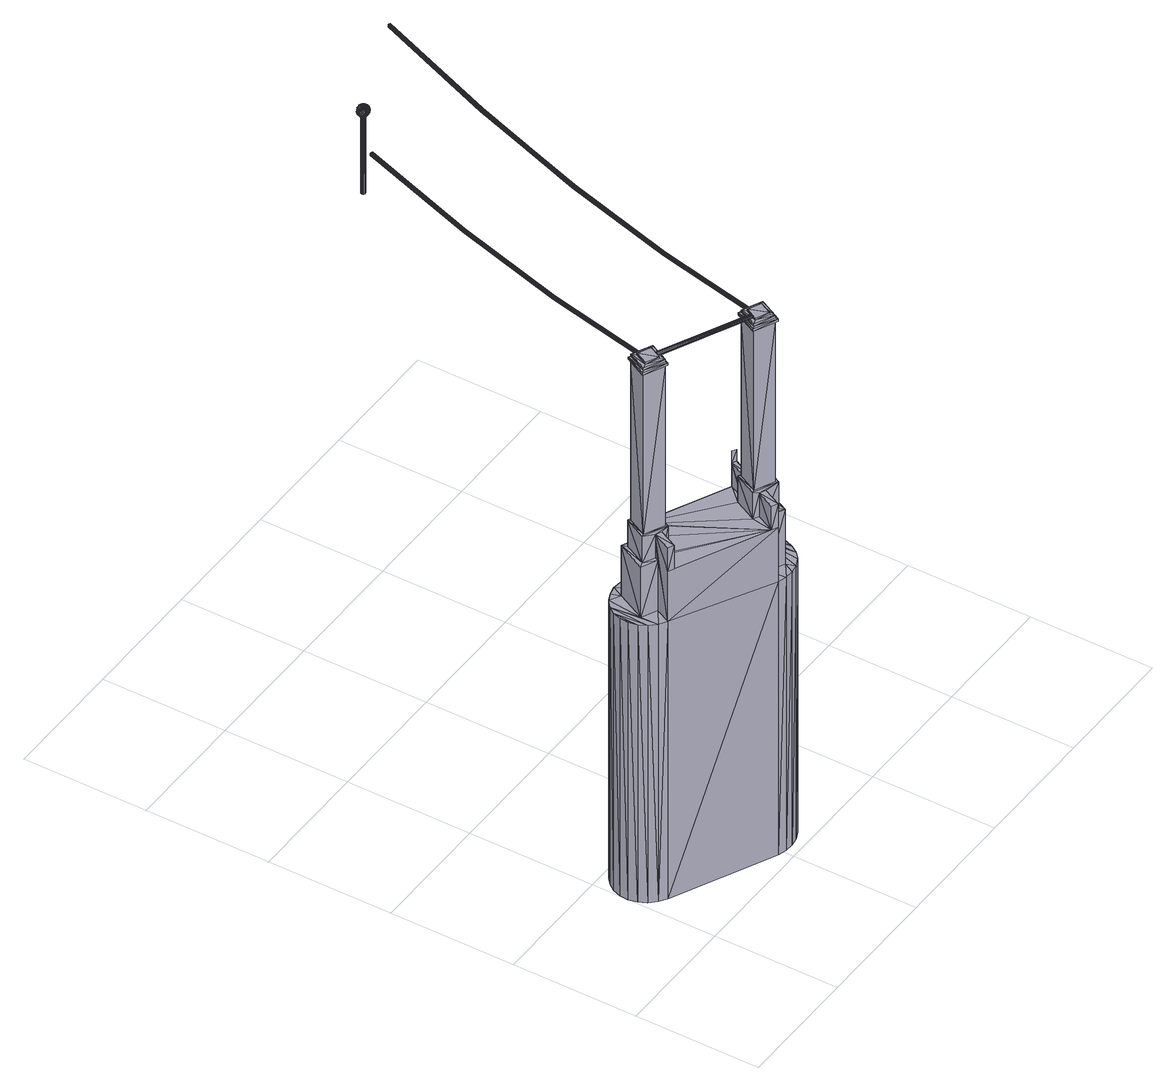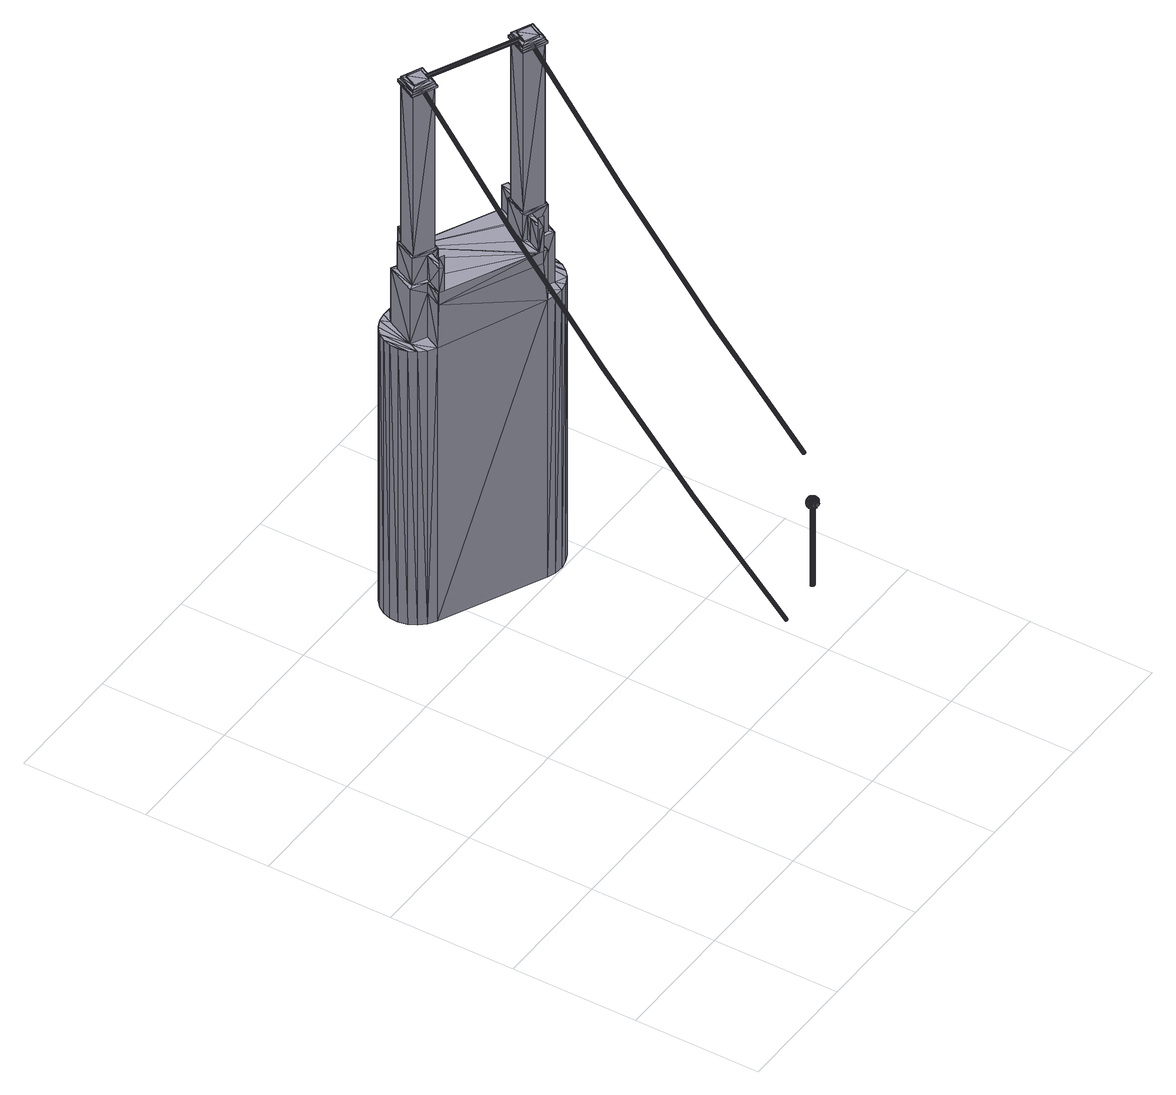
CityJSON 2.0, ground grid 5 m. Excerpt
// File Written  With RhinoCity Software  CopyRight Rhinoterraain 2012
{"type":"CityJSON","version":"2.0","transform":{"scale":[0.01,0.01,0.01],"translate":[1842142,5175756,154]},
"CityObjects":{
"bridge1":{"type":"Bridge","attributes":{"description":"60_PASSERELLE_STVINCENT"},"geometry":[{"type":"MultiSurface","lod":"3","boundaries":[[[0,1,2]],[[0,3,1]],[[2,1,4]],[[5,0,2]],[[2,4,6]],[[3,0,5]],[[7,3,5]],[[8,2,6]],[[6,4,9]],[[6,9,10]],[[5,2,8]],[[7,5,8]],[[11,6,10]],[[12,7,8]],[[10,9,13]],[[14,11,10]],[[9,15,13]],[[8,6,11]],[[12,8,11]],[[16,17,18]],[[19,12,11]],[[17,20,18]],[[14,10,21]],[[10,13,21]],[[22,14,23]],[[24,22,23]],[[11,14,25]],[[13,17,26]],[[17,16,26]],[[14,21,23]],[[16,18,26]],[[19,11,27]],[[21,13,23]],[[28,24,26]],[[23,13,26]],[[14,22,29]],[[27,11,25]],[[24,23,30]],[[22,24,29]],[[24,30,26]],[[18,20,31]],[[24,28,32]],[[30,23,26]],[[33,34,35]],[[25,14,36]],[[28,37,32]],[[38,33,39]],[[34,40,35]],[[26,18,41]],[[34,33,42]],[[37,38,43]],[[40,44,45]],[[37,28,46]],[[33,38,47]],[[40,34,42]],[[18,31,41]],[[38,37,48]],[[44,40,49]],[[36,14,29]],[[44,50,45]],[[28,26,46]],[[27,25,51]],[[50,44,49]],[[50,52,53]],[[29,24,54]],[[54,24,32]],[[39,33,35]],[[52,50,55]],[[32,37,56]],[[38,39,43]],[[35,40,57]],[[56,37,43]],[[57,40,45]],[[51,25,58]],[[33,47,42]],[[37,56,59]],[[58,25,36]],[[37,59,48]],[[40,60,49]],[[59,37,46]],[[38,48,47]],[[60,40,42]],[[45,50,61]],[[61,50,53]],[[26,41,46]],[[53,52,55]],[[50,62,55]],[[62,50,49]],[[41,31,46]],[[31,63,46]],[[51,58,64]],[[58,36,65]],[[61,53,66]],[[64,58,65]],[[54,32,67]],[[53,55,68]],[[36,29,69]],[[70,71,72]],[[29,54,73]],[[55,62,66]],[[62,49,66]],[[65,36,69]],[[56,43,74]],[[57,45,75]],[[45,61,76]],[[66,53,68]],[[59,56,74]],[[55,66,68]],[[67,32,77]],[[48,59,74]],[[49,60,75]],[[59,46,74]],[[47,48,78]],[[60,42,75]],[[73,54,67]],[[69,29,73]],[[39,35,79]],[[43,39,79]],[[35,57,80]],[[32,56,81]],[[42,47,79]],[[46,63,82]],[[77,32,83]],[[61,66,76]],[[66,49,76]],[[74,43,78]],[[75,45,76]],[[64,65,84]],[[85,65,69]],[[48,74,78]],[[49,75,76]],[[67,77,86]],[[83,32,81]],[[78,43,79]],[[57,75,80]],[[56,74,81]],[[47,78,79]],[[75,42,80]],[[87,67,86]],[[79,35,80]],[[74,46,81]],[[86,77,83]],[[84,65,85]],[[42,79,80]],[[46,82,81]],[[83,88,89]],[[88,83,82]],[[83,89,90]],[[20,17,91]],[[89,88,82]],[[73,67,92]],[[69,73,92]],[[82,83,81]],[[67,87,92]],[[13,15,93]],[[17,13,94]],[[85,69,95]],[[84,85,96]],[[87,86,97]],[[86,83,97]],[[95,69,92]],[[83,90,97]],[[96,85,95]],[[31,20,91]],[[92,87,98]],[[98,87,97]],[[90,89,99]],[[89,82,99]],[[95,92,100]],[[100,92,98]],[[97,90,101]],[[90,99,101]],[[63,31,91]],[[98,97,102]],[[97,98,103]],[[104,97,105]],[[102,97,101]],[[98,99,103]],[[97,103,105]],[[99,102,101]],[[102,99,103]],[[82,63,91]],[[91,17,94]],[[13,93,94]],[[15,106,93]],[[99,82,91]],[[107,108,109]],[[108,110,111]],[[112,107,113]],[[110,114,115]],[[116,112,117]],[[114,118,119]],[[120,116,121]],[[122,120,121]],[[118,123,124]],[[125,122,126]],[[123,127,128]],[[129,125,130]],[[127,131,132]],[[133,129,134]],[[131,135,136]],[[137,133,138]],[[103,99,91]],[[135,139,140]],[[141,137,142]],[[139,143,144]],[[143,145,146]],[[147,141,148]],[[145,149,150]],[[151,147,152]],[[149,151,153]],[[103,91,154]],[[155,91,156]],[[157,158,159]],[[160,157,161]],[[158,162,163]],[[164,160,165]],[[162,166,167]],[[168,164,165]],[[169,168,170]],[[166,171,172]],[[171,173,172]],[[91,94,156]],[[70,169,174]],[[71,70,174]],[[173,175,176]],[[109,108,111]],[[107,109,113]],[[111,110,115]],[[72,71,177]],[[112,113,117]],[[175,178,179]],[[115,114,119]],[[180,72,181]],[[116,117,121]],[[119,118,124]],[[178,182,183]],[[184,180,185]],[[122,121,126]],[[124,123,128]],[[182,186,187]],[[125,126,130]],[[188,184,189]],[[186,190,191]],[[192,188,189]],[[128,127,132]],[[193,192,194]],[[190,195,196]],[[129,130,134]],[[197,193,198]],[[195,197,199]],[[132,131,136]],[[133,134,138]],[[136,135,140]],[[137,138,142]],[[140,139,144]],[[141,142,200]],[[144,143,146]],[[141,200,148]],[[146,145,150]],[[147,148,152]],[[150,149,153]],[[151,152,153]],[[91,155,201]],[[155,156,201]],[[93,106,202]],[[154,91,203]],[[95,100,204]],[[103,154,205]],[[96,95,206]],[[102,103,207]],[[106,208,202]],[[100,98,204]],[[156,94,209]],[[94,93,210]],[[203,91,201]],[[98,102,211]],[[210,93,202]],[[212,154,201]],[[154,203,201]],[[94,210,209]],[[201,156,213]],[[156,209,213]],[[202,208,214]],[[154,212,215]],[[209,216,213]],[[217,218,219]],[[208,220,214]],[[212,221,215]],[[222,217,223]],[[218,224,219]],[[218,217,225]],[[226,222,227]],[[224,228,229]],[[221,212,230]],[[217,222,231]],[[224,218,225]],[[212,201,230]],[[222,226,232]],[[228,224,233]],[[226,221,230]],[[228,234,229]],[[210,202,235]],[[234,228,233]],[[234,236,237]],[[205,154,215]],[[209,210,238]],[[201,213,230]],[[202,214,235]],[[223,217,219]],[[236,234,239]],[[215,221,240]],[[216,209,238]],[[103,205,207]],[[222,223,227]],[[219,224,241]],[[242,226,227]],[[241,224,229]],[[213,216,230]],[[217,231,225]],[[226,242,243]],[[226,243,232]],[[224,244,233]],[[222,232,231]],[[244,224,225]],[[243,226,230]],[[229,234,245]],[[245,234,237]],[[214,220,246]],[[237,236,239]],[[234,247,239]],[[247,234,233]],[[210,235,238]],[[216,248,230]],[[248,216,238]],[[215,240,242]],[[235,214,246]],[[220,249,246]],[[205,215,250]],[[158,163,159]],[[157,159,161]],[[102,207,211]],[[163,162,167]],[[160,161,165]],[[204,98,211]],[[167,166,251]],[[95,204,252]],[[168,165,170]],[[251,166,172]],[[169,170,174]],[[250,215,253]],[[206,95,252]],[[172,173,176]],[[71,174,177]],[[176,175,179]],[[72,177,181]],[[179,178,183]],[[180,181,185]],[[183,182,187]],[[184,185,254]],[[187,186,191]],[[184,254,189]],[[205,250,255]],[[191,190,256]],[[192,189,194]],[[256,190,196]],[[193,194,198]],[[196,195,199]],[[199,197,198]],[[253,215,257]],[[245,237,258]],[[259,260,261]],[[237,239,262]],[[239,247,258]],[[247,233,258]],[[246,249,263]],[[242,227,264]],[[241,229,265]],[[229,245,266]],[[258,237,262]],[[243,242,264]],[[239,258,262]],[[232,243,264]],[[233,244,265]],[[243,230,264]],[[231,232,267]],[[244,225,265]],[[249,268,263]],[[257,269,270]],[[223,219,271]],[[227,223,271]],[[219,241,272]],[[215,242,273]],[[225,231,271]],[[230,248,274]],[[248,238,274]],[[245,258,266]],[[205,255,207]],[[258,233,266]],[[250,253,275]],[[257,215,273]],[[255,250,275]],[[264,227,267]],[[265,229,266]],[[253,257,275]],[[232,264,267]],[[233,265,266]],[[267,227,271]],[[241,265,272]],[[238,235,276]],[[269,257,274]],[[235,246,276]],[[242,264,273]],[[231,267,271]],[[265,225,272]],[[271,219,272]],[[264,230,273]],[[270,269,274]],[[225,271,272]],[[230,274,273]],[[277,270,274]],[[263,268,278]],[[207,255,275]],[[257,270,279]],[[246,263,276]],[[274,257,273]],[[270,277,211]],[[268,280,278]],[[275,257,279]],[[274,238,281]],[[277,282,283]],[[282,284,252]],[[282,277,281]],[[284,282,276]],[[276,263,278]],[[238,276,281]],[[270,211,279]],[[211,277,285]],[[277,274,281]],[[275,207,211]],[[286,275,287]],[[285,277,288]],[[277,283,288]],[[282,252,283]],[[211,275,279]],[[275,211,285]],[[275,285,287]],[[252,284,276]],[[276,282,281]],[[211,285,289]],[[278,280,290]],[[204,211,283]],[[211,289,288]],[[289,285,288]],[[252,204,283]],[[283,211,288]],[[278,290,291]],[[292,252,276]],[[293,278,291]],[[206,252,294]],[[276,278,293]],[[294,252,292]],[[291,290,295]],[[291,295,296]],[[292,276,293]],[[297,291,296]],[[294,292,293]],[[293,291,297]],[[298,294,293]],[[296,295,299]],[[296,299,300]],[[297,296,300]],[[298,293,297]],[[299,301,300]],[[301,298,297]],[[301,297,300]],[[302,303,304]],[[305,302,306]],[[303,307,308]],[[309,305,310]],[[307,311,312]],[[313,309,310]],[[314,313,315]],[[311,316,317]],[[316,318,317]],[[259,314,319]],[[260,259,319]],[[318,320,321]],[[261,260,322]],[[320,323,324]],[[325,261,326]],[[323,327,328]],[[329,325,330]],[[327,331,332]],[[333,329,334]],[[331,335,336]],[[337,333,334]],[[338,337,339]],[[335,340,341]],[[342,338,343]],[[340,342,344]],[[159,163,345]],[[163,167,346]],[[161,159,347]],[[167,251,348]],[[165,161,349]],[[170,165,349]],[[251,172,350]],[[174,170,351]],[[172,176,350]],[[177,174,352]],[[176,179,353]],[[181,177,354]],[[179,183,355]],[[185,181,356]],[[183,187,357]],[[303,308,304]],[[302,304,306]],[[254,185,358]],[[308,307,312]],[[305,306,310]],[[187,191,359]],[[312,311,360]],[[313,310,315]],[[360,311,317]],[[191,256,361]],[[189,254,362]],[[194,189,362]],[[314,315,319]],[[256,196,363]],[[198,194,364]],[[317,318,321]],[[196,199,365]],[[199,198,366]],[[260,319,322]],[[321,320,324]],[[261,322,326]],[[324,323,328]],[[325,326,330]],[[328,327,332]],[[329,330,367]],[[332,331,336]],[[329,367,334]],[[336,335,368]],[[337,334,339]],[[368,335,341]],[[338,339,343]],[[341,340,344]],[[344,342,343]],[[163,346,345]],[[159,345,347]],[[346,167,348]],[[161,347,349]],[[348,251,369]],[[170,349,351]],[[369,251,350]],[[174,351,352]],[[350,176,353]],[[177,352,354]],[[353,179,355]],[[181,354,356]],[[355,183,357]],[[185,356,358]],[[357,187,359]],[[254,358,370]],[[359,191,361]],[[254,370,362]],[[361,256,371]],[[194,362,364]],[[371,256,363]],[[198,364,366]],[[363,196,365]],[[365,199,366]],[[304,308,372]],[[308,312,373]],[[306,304,374]],[[312,360,375]],[[310,306,376]],[[315,310,376]],[[360,317,377]],[[319,315,378]],[[317,321,377]],[[322,319,379]],[[321,324,380]],[[326,322,381]],[[324,328,382]],[[330,326,383]],[[328,332,384]],[[367,330,385]],[[332,336,386]],[[336,368,387]],[[334,367,388]],[[339,334,388]],[[368,341,389]],[[343,339,390]],[[341,344,391]],[[344,343,392]],[[345,346,393]],[[346,348,394]],[[347,345,395]],[[349,347,396]],[[348,369,397]],[[351,349,396]],[[369,350,398]],[[352,351,399]],[[350,353,398]],[[308,373,372]],[[354,352,400]],[[304,372,374]],[[353,355,401]],[[373,312,375]],[[306,374,376]],[[375,360,402]],[[356,354,403]],[[355,357,404]],[[315,376,378]],[[402,360,377]],[[319,378,379]],[[358,356,405]],[[357,359,406]],[[377,321,380]],[[322,379,381]],[[370,358,407]],[[359,361,408]],[[380,324,382]],[[326,381,383]],[[361,371,409]],[[362,370,410]],[[382,328,384]],[[364,362,411]],[[371,363,412]],[[330,383,385]],[[366,364,411]],[[363,365,413]],[[365,366,414]],[[384,332,386]],[[367,385,415]],[[386,336,387]],[[367,415,388]],[[387,368,416]],[[339,388,390]],[[416,368,389]],[[343,390,392]],[[389,341,391]],[[391,344,392]],[[346,394,393]],[[345,393,395]],[[394,348,417]],[[347,395,396]],[[417,348,397]],[[397,369,398]],[[351,396,399]],[[352,399,400]],[[398,353,401]],[[354,400,403]],[[401,355,404]],[[356,403,405]],[[404,357,406]],[[358,405,407]],[[406,359,408]],[[370,407,418]],[[408,361,409]],[[370,418,410]],[[409,371,419]],[[362,410,411]],[[419,371,412]],[[412,363,413]],[[366,411,414]],[[413,365,414]],[[372,373,420]],[[373,375,421]],[[374,372,422]],[[376,374,423]],[[375,402,424]],[[378,376,423]],[[402,377,425]],[[379,378,426]],[[377,380,425]],[[381,379,427]],[[380,382,428]],[[383,381,429]],[[382,384,430]],[[385,383,431]],[[384,386,432]],[[415,385,433]],[[386,387,434]],[[387,416,435]],[[388,415,436]],[[390,388,437]],[[416,389,438]],[[392,390,437]],[[389,391,439]],[[391,392,440]],[[441,442,443]],[[442,441,444]],[[445,442,446]],[[442,445,447]],[[442,444,446]],[[443,442,447]],[[448,441,443]],[[441,449,444]],[[448,450,443]],[[441,451,449]],[[451,441,448]],[[443,450,447]],[[443,448,452]],[[449,444,453]],[[447,445,454]],[[445,446,455]],[[447,443,456]],[[444,446,457]],[[458,445,455]],[[445,458,454]],[[443,452,456]],[[453,444,457]],[[448,459,452]],[[460,449,453]],[[449,451,461]],[[451,448,450]],[[450,462,447]],[[447,462,454]],[[454,447,463]],[[446,455,464]],[[447,456,463]],[[457,446,464]],[[459,448,465]],[[449,460,466]],[[448,450,465]],[[461,449,466]],[[458,455,467]],[[459,452,468]],[[453,460,469]],[[454,458,470]],[[452,456,471]],[[457,453,472]],[[461,451,473]],[[451,450,462]],[[454,463,470]],[[458,467,470]],[[468,452,471]],[[453,469,472]],[[474,459,468]],[[460,475,469]],[[467,455,476]],[[451,477,473]],[[477,451,462]],[[462,478,454]],[[464,455,479]],[[456,463,480]],[[464,457,481]],[[465,459,482]],[[460,466,483]],[[465,450,484]],[[461,466,485]],[[455,476,479]],[[471,456,480]],[[457,472,481]],[[459,474,482]],[[475,460,483]],[[450,462,484]],[[473,461,485]],[[470,463,486]],[[464,481,479]],[[454,487,470]],[[467,476,488]],[[469,472,489]],[[471,468,490]],[[470,467,491]],[[463,486,492]],[[480,463,492]],[[475,469,493]],[[468,474,494]],[[465,482,495]],[[483,466,496]],[[484,465,495]],[[466,485,496]],[[477,462,478]],[[473,477,497]],[[470,486,491]],[[472,481,498]],[[480,471,499]],[[483,475,493]],[[474,482,494]],[[479,481,500]],[[467,488,491]],[[493,469,489]],[[468,494,490]],[[479,476,501]],[[488,476,502]],[[503,477,478]],[[477,503,497]],[[489,472,498]],[[471,490,499]],[[484,462,504]],[[473,485,505]],[[480,506,492]],[[507,481,500]],[[476,502,501]],[[373,421,420]],[[372,420,422]],[[462,478,504]],[[497,473,505]],[[421,375,508]],[[479,500,501]],[[491,486,509]],[[482,495,510]],[[496,483,511]],[[498,481,507]],[[480,499,506]],[[483,493,511]],[[494,482,510]],[[374,422,423]],[[508,375,424]],[[470,487,491]],[[492,486,512]],[[424,402,425]],[[454,478,487]],[[496,485,513]],[[484,495,514]],[[378,423,426]],[[486,509,512]],[[485,505,513]],[[504,484,514]],[[501,500,515]],[[492,506,516]],[[507,500,517]],[[510,495,518]],[[496,511,519]],[[379,426,427]],[[425,380,428]],[[517,500,515]],[[492,516,512]],[[495,514,518]],[[513,496,519]],[[488,502,520]],[[491,488,521]],[[498,489,522]],[[490,499,523]],[[494,490,524]],[[489,493,525]],[[491,509,521]],[[381,427,429]],[[507,498,526]],[[499,506,527]],[[510,494,524]],[[493,511,525]],[[428,382,430]],[[501,502,528]],[[521,488,520]],[[502,529,520]],[[524,490,523]],[[489,525,522]],[[501,515,528]],[[498,522,526]],[[523,499,527]],[[506,516,530]],[[517,507,531]],[[528,502,529]],[[511,519,532]],[[518,510,533]],[[383,429,431]],[[517,515,534]],[[512,516,535]],[[487,536,491]],[[430,384,432]],[[518,514,537]],[[513,519,538]],[[509,539,521]],[[512,509,540]],[[527,506,530]],[[507,526,531]],[[513,505,541]],[[525,511,532]],[[510,524,533]],[[542,543,544]],[[545,543,542]],[[543,546,544]],[[545,542,547]],[[542,544,547]],[[543,545,547]],[[548,549,544]],[[546,548,544]],[[550,543,547]],[[540,509,539]],[[551,550,547]],[[552,550,551]],[[548,546,553]],[[548,553,549]],[[549,554,544]],[[555,516,535]],[[517,556,534]],[[514,557,537]],[[541,513,538]],[[385,431,433]],[[552,551,558]],[[551,547,558]],[[550,552,558]],[[432,386,434]],[[549,553,559]],[[553,546,559]],[[515,560,528]],[[505,561,541]],[[544,562,547]],[[491,536,521]],[[534,515,560]],[[512,535,540]],[[563,550,558]],[[549,564,565]],[[549,565,554]],[[549,559,564]],[[519,538,566]],[[537,518,567]],[[530,516,555]],[[517,531,556]],[[568,563,558]],[[569,563,568]],[[565,559,554]],[[564,559,565]],[[532,519,566]],[[518,533,567]],[[570,514,557]],[[547,562,558]],[[544,554,562]],[[569,568,571]],[[563,569,572]],[[568,558,573]],[[415,433,574]],[[554,559,575]],[[434,387,435]],[[572,569,571]],[[571,568,576]],[[576,568,573]],[[554,577,578]],[[554,578,562]],[[554,575,577]],[[562,579,558]],[[580,534,560]],[[535,581,540]],[[578,575,562]],[[577,575,578]],[[415,574,436]],[[558,579,573]],[[555,535,582]],[[534,556,583]],[[537,567,584]],[[566,538,585]],[[541,538,586]],[[537,557,587]],[[435,416,588]],[[582,535,581]],[[534,583,580]],[[538,586,585]],[[587,537,584]],[[572,571,589]],[[571,576,590]],[[576,573,591]],[[388,436,437]],[[562,575,592]],[[588,416,438]],[[589,571,590]],[[593,576,591]],[[590,576,593]],[[520,529,594]],[[521,520,595]],[[562,592,596]],[[562,596,597]],[[562,597,579]],[[579,598,573]],[[438,389,439]],[[526,522,599]],[[523,527,600]],[[522,525,599]],[[524,523,600]],[[392,437,440]],[[521,539,595]],[[528,529,601]],[[439,391,440]],[[531,526,599]],[[527,530,600]],[[525,532,599]],[[533,524,600]],[[602,582,581]],[[583,603,580]],[[528,560,601]],[[540,539,604]],[[556,531,599]],[[530,555,600]],[[532,566,599]],[[567,533,600]],[[585,586,605]],[[587,584,606]],[[573,607,591]],[[580,560,608]],[[540,581,604]],[[583,556,599]],[[555,582,600]],[[584,567,600]],[[566,585,599]],[[590,593,609]],[[589,590,610]],[[593,591,611]],[[587,557,612]],[[541,586,613]],[[597,596,614]],[[596,592,614]],[[579,597,598]],[[595,520,594]],[[529,615,594]],[[601,529,615]],[[583,599,603]],[[600,582,602]],[[586,616,605]],[[617,587,606]],[[536,618,521]],[[539,619,595]],[[604,539,619]],[[610,590,609]],[[609,593,611]],[[597,620,598]],[[597,614,620]],[[592,621,614]],[[602,581,622]],[[580,603,623]],[[560,608,601]],[[585,605,599]],[[606,584,600]],[[624,580,608]],[[581,625,604]],[[626,627,628]],[[622,581,625]],[[580,623,624]],[[591,607,611]],[[626,629,627]],[[629,630,627]],[[587,612,617]],[[613,586,616]],[[573,598,607]],[[629,631,630]],[[631,632,630]],[[603,599,623]],[[600,602,622]],[[605,633,599]],[[634,606,600]],[[605,616,633]],[[617,606,634]],[[631,635,632]],[[635,636,632]],[[610,609,637]],[[609,611,638]],[[614,621,639]],[[620,614,639]],[[598,620,607]],[[635,640,636]],[[623,641,624]],[[642,622,625]],[[640,643,636]],[[633,644,599]],[[645,634,600]],[[637,609,638]],[[607,646,611]],[[621,647,639]],[[620,639,648]],[[620,648,607]],[[623,599,641]],[[600,622,642]],[[640,649,643]],[[649,650,643]],[[521,651,595]],[[649,652,650]],[[652,653,650]],[[624,608,654]],[[604,625,655]],[[617,634,656]],[[633,616,657]],[[656,634,645]],[[633,657,644]],[[611,658,638]],[[652,659,653]],[[624,641,654]],[[642,625,655]],[[641,599,660]],[[600,642,661]],[[599,644,662]],[[645,600,663]],[[659,664,653]],[[604,619,665]],[[637,638,666]],[[648,639,667]],[[639,647,667]],[[607,648,646]],[[659,668,664]],[[668,669,664]],[[601,615,670]],[[601,608,670]],[[641,660,654]],[[661,642,655]],[[666,638,671]],[[617,672,656]],[[673,616,657]],[[668,674,669]],[[648,667,646]],[[647,675,667]],[[644,657,662]],[[656,645,663]],[[674,676,669]],[[595,594,677]],[[595,619,677]],[[654,608,678]],[[604,655,665]],[[660,599,679]],[[600,661,680]],[[594,615,681]],[[599,662,682]],[[663,600,683]],[[674,684,676]],[[684,685,676]],[[611,646,658]],[[684,686,685]],[[638,687,671]],[[665,619,688]],[[608,678,670]],[[679,599,689]],[[600,680,690]],[[599,682,691]],[[683,600,692]],[[666,671,693]],[[670,615,694]],[[619,688,677]],[[667,675,658]],[[646,667,658]],[[689,599,695]],[[600,690,696]],[[599,691,697]],[[692,600,698]],[[655,699,665]],[[700,654,678]],[[677,594,681]],[[615,694,681]],[[654,660,700]],[[661,655,699]],[[662,701,682]],[[702,663,683]],[[703,600,696]],[[599,704,695]],[[599,697,704]],[[698,600,703]],[[662,657,701]],[[656,663,702]],[[693,671,705]],[[675,706,658]],[[660,679,700]],[[680,661,699]],[[638,658,687]],[[671,687,705]],[[595,651,677]],[[521,618,651]],[[693,705,707]],[[658,706,687]],[[673,657,708]],[[656,672,709]],[[687,710,705]],[[711,693,707]],[[706,712,687]],[[665,688,713]],[[657,701,708]],[[702,656,709]],[[679,689,714]],[[690,680,715]],[[705,710,707]],[[691,682,716]],[[683,692,717]],[[700,678,718]],[[665,699,713]],[[700,679,714]],[[680,699,715]],[[682,701,716]],[[702,683,717]],[[711,707,719]],[[687,712,710]],[[670,678,720]],[[710,721,707]],[[722,711,719]],[[712,723,710]],[[714,700,718]],[[699,715,713]],[[670,694,720]],[[702,709,717]],[[708,701,716]],[[707,724,719]],[[689,695,725]],[[696,690,726]],[[697,691,727]],[[692,698,728]],[[678,718,720]],[[722,719,729]],[[707,721,724]],[[710,723,730]],[[677,688,731]],[[713,688,732]],[[733,722,729]],[[714,689,725]],[[690,715,726]],[[710,730,721]],[[719,724,729]],[[691,716,727]],[[717,692,728]],[[677,681,731]],[[704,697,734]],[[698,703,735]],[[724,733,729]],[[681,694,736]],[[724,737,733]],[[721,730,737]],[[721,737,724]],[[695,704,738]],[[703,696,739]],[[688,732,731]],[[720,694,740]],[[725,695,741]],[[696,726,742]],[[728,698,735]],[[697,727,734]],[[651,743,677]],[[714,718,744]],[[713,715,745]],[[694,740,736]],[[695,738,741]],[[739,696,742]],[[731,681,736]],[[717,709,746]],[[708,716,747]],[[747,716,727]],[[717,746,728]],[[735,703,739]],[[704,734,738]],[[725,714,744]],[[715,726,745]],[[677,743,731]],[[713,732,748]],[[720,718,749]],[[731,732,750]],[[745,713,748]],[[718,744,749]],[[741,725,751]],[[726,742,752]],[[727,734,753]],[[735,728,754]],[[725,744,751]],[[745,726,752]],[[747,727,753]],[[728,746,754]],[[750,732,748]],[[720,740,755]],[[747,756,753]],[[739,735,757]],[[734,738,758]],[[736,740,759]],[[731,736,759]],[[749,720,755]],[[738,741,760]],[[742,739,761]],[[750,731,759]],[[741,751,762]],[[752,742,763]],[[753,734,758]],[[735,754,757]],[[743,764,731]],[[750,748,765]],[[760,741,762]],[[742,761,763]],[[740,755,759]],[[758,738,760]],[[739,757,761]],[[745,748,766]],[[749,744,767]],[[752,745,766]],[[744,751,767]],[[746,754,768]],[[765,750,759]],[[753,756,769]],[[750,770,765]],[[750,731,770]],[[749,755,771]],[[765,748,772]],[[751,762,773]],[[763,752,774]],[[758,753,775]],[[754,757,776]],[[767,749,771]],[[748,766,772]],[[767,751,773]],[[752,766,774]],[[753,769,775]],[[768,754,776]],[[761,763,774]],[[762,760,773]],[[765,759,777]],[[759,755,777]],[[760,758,778]],[[757,761,779]],[[731,764,770]],[[755,771,777]],[[772,765,777]],[[760,778,773]],[[779,761,774]],[[776,757,779]],[[758,775,778]],[[765,770,772]],[[767,771,780]],[[772,766,781]],[[773,767,780]],[[766,774,781]],[[769,775,782]],[[776,768,770]],[[783,769,782]],[[768,764,770]],[[778,773,780]],[[774,779,781]],[[770,784,772]],[[772,777,785]],[[777,771,785]],[[775,778,786]],[[779,776,784]],[[783,787,788]],[[787,764,788]],[[772,784,781]],[[781,772,785]],[[771,780,785]],[[786,778,780]],[[779,784,781]],[[782,775,786]],[[776,770,784]],[[764,770,788]],[[782,783,788]],[[789,784,781]],[[786,789,780]],[[789,781,785]],[[780,789,785]],[[770,784,789]],[[786,782,789]],[[788,770,789]],[[782,788,789]],[[420,421,790]],[[421,508,791]],[[422,420,792]],[[508,424,793]],[[423,422,794]],[[426,423,794]],[[424,425,795]],[[425,428,795]],[[427,426,796]],[[428,430,797]],[[429,427,798]],[[430,432,799]],[[431,429,800]],[[432,434,801]],[[433,431,802]],[[434,435,803]],[[574,433,804]],[[435,588,805]],[[436,574,806]],[[588,438,807]],[[437,436,808]],[[440,437,808]],[[438,439,809]],[[439,440,810]]]}]}
},
"vertices":[
[3,354,1281],[10,320,26],[10,320,1281],[3,354,26],[26,289,26],[5,389,1281],[26,289,1281],[5,389,26],[16,422,1281],[50,262,26],[50,262,1281],[36,450,1281],[16,422,26],[80,243,1281],[48,332,1281],[80,243,26],[80,243,1615],[80,243,1508],[103,232,1615],[36,450,26],[103,232,1508],[110,303,1281],[48,332,1508],[110,303,1508],[70,340,1508],[63,473,1281],[117,317,1615],[63,473,26],[70,340,1629],[108,451,1508],[117,317,1508],[140,306,1508],[116,430,1629],[72,340,2356],[72,340,2367],[117,428,2367],[108,451,1281],[81,343,1629],[81,343,2351],[117,428,2356],[81,343,2370],[140,306,1615],[163,296,2367],[120,419,2351],[81,343,2381],[120,419,2381],[164,295,1629],[163,296,2356],[160,305,2351],[160,305,2381],[101,349,2381],[95,488,26],[101,349,2389],[127,400,2389],[116,430,1508],[153,324,2389],[120,419,1629],[120,419,2370],[95,488,1281],[160,305,1629],[160,305,2370],[127,400,2381],[153,324,2381],[164,295,1508],[130,495,26],[130,495,1281],[179,375,2381],[174,402,1508],[179,375,2389],[170,422,1281],[153,388,2353],[154,389,2352],[154,387,2353],[170,422,1508],[198,381,1629],[198,381,2370],[198,381,2381],[174,402,1615],[198,381,2351],[208,384,2356],[208,384,2367],[209,385,1629],[209,385,1508],[192,393,1615],[166,492,26],[166,492,1281],[181,416,1615],[181,416,1508],[192,393,1508],[198,408,1508],[198,408,1615],[456,62,1508],[200,481,1508],[480,50,1262],[480,50,1508],[200,481,1281],[200,481,26],[214,474,1615],[214,474,1508],[228,467,1508],[214,474,1452],[228,468,1615],[228,468,1508],[233,465,1508],[214,474,1668],[233,465,1668],[480,50,26],[156,346,2378],[156,346,2376],[517,172,2378],[156,346,2374],[517,172,2376],[156,346,2380],[517,172,2380],[157,347,2372],[517,173,2374],[157,347,2383],[517,173,2383],[158,349,2370],[517,174,2372],[157,348,2384],[518,175,2384],[158,350,2386],[158,350,2369],[518,175,2370],[159,352,2386],[519,176,2386],[159,352,2369],[519,177,2369],[160,353,2386],[520,178,2386],[160,354,2369],[520,179,2369],[161,355,2386],[521,180,2386],[161,356,2369],[521,180,2369],[162,357,2385],[521,182,2386],[162,357,2371],[522,182,2369],[162,358,2383],[522,183,2385],[163,359,2372],[523,184,2371],[163,359,2374],[523,185,2372],[163,359,2381],[523,186,2381],[163,360,2377],[524,186,2374],[163,360,2379],[524,186,2379],[524,186,2377],[470,147,1508],[456,62,1615],[480,50,1615],[148,392,2357],[148,392,2359],[428,937,2168],[148,391,2356],[428,937,2167],[148,392,2360],[428,938,2170],[149,390,2354],[429,936,2165],[149,392,2362],[428,938,2172],[150,389,2353],[151,389,2353],[430,935,2164],[150,392,2363],[430,938,2175],[151,392,2365],[431,934,2164],[153,391,2365],[431,937,2176],[433,934,2164],[154,391,2366],[432,937,2176],[156,387,2354],[434,933,2164],[156,390,2365],[434,936,2177],[157,386,2355],[436,932,2165],[157,389,2365],[435,935,2176],[158,386,2356],[438,932,2167],[158,388,2364],[437,935,2176],[159,386,2358],[159,386,2359],[439,932,2169],[159,388,2363],[439,933,2174],[159,387,2361],[439,932,2170],[439,933,2172],[523,185,2383],[493,136,1615],[514,39,1262],[493,136,1508],[592,292,1452],[516,237,1508],[600,289,26],[575,301,1508],[514,39,26],[510,110,1508],[510,110,1262],[592,292,1508],[470,147,1629],[517,124,1615],[550,37,1262],[516,237,1629],[517,124,1508],[472,147,2356],[472,147,2367],[517,236,2367],[550,37,26],[481,151,1629],[481,150,2351],[517,236,2356],[481,150,2370],[563,103,2367],[481,150,1629],[520,226,2351],[481,150,2381],[520,226,2381],[564,102,1629],[563,103,2356],[560,113,2351],[560,113,2381],[501,157,2381],[572,80,1262],[501,157,2389],[527,207,2389],[572,80,1508],[553,132,2389],[520,227,1629],[520,226,2370],[520,226,1629],[560,113,1629],[560,113,2370],[527,207,2381],[585,43,1262],[553,132,2381],[564,102,1508],[585,43,26],[537,227,1508],[429,938,2173],[600,289,1262],[537,227,1615],[437,932,2166],[545,241,1508],[438,934,2175],[555,218,1615],[579,182,2381],[552,195,2353],[553,197,2352],[554,195,2353],[579,182,2389],[617,58,1262],[598,189,1629],[598,189,2370],[598,189,2381],[598,189,2351],[617,58,26],[555,218,1508],[562,233,1508],[608,192,2356],[608,192,2367],[609,192,1629],[609,192,1508],[575,301,1615],[632,199,1262],[570,229,1508],[644,81,1262],[592,292,1615],[644,81,26],[632,199,1508],[570,229,1462],[600,289,1462],[570,229,1262],[593,291,1508],[575,301,1668],[593,291,1668],[600,289,1508],[593,292,1508],[663,110,26],[663,110,1262],[630,269,1262],[653,243,1262],[630,269,26],[675,143,26],[675,143,1262],[670,212,1262],[653,243,26],[677,177,26],[677,177,1262],[670,212,26],[547,199,2357],[547,199,2359],[827,745,2168],[548,198,2356],[828,744,2167],[548,200,2360],[827,745,2170],[549,198,2354],[828,743,2165],[549,200,2362],[828,745,2172],[550,197,2353],[551,196,2353],[829,743,2164],[550,200,2363],[829,745,2175],[551,199,2365],[831,742,2164],[552,199,2365],[831,745,2176],[832,741,2164],[554,198,2366],[832,744,2176],[555,194,2354],[834,740,2164],[555,197,2365],[834,744,2177],[557,194,2355],[835,740,2165],[557,197,2365],[835,743,2176],[558,194,2356],[838,739,2167],[558,196,2364],[836,742,2176],[559,194,2358],[559,194,2359],[838,739,2169],[558,195,2363],[838,741,2174],[559,194,2361],[839,740,2170],[839,740,2172],[711,1490,2013],[711,1490,2015],[711,1489,2011],[711,1490,2016],[712,1488,2010],[713,1490,2019],[713,1488,2009],[714,1487,2008],[714,1490,2021],[716,1486,2008],[715,1489,2021],[717,1486,2009],[717,1488,2022],[719,1485,2009],[718,1488,2021],[828,745,2173],[720,1487,2021],[721,1484,2012],[722,1485,2018],[722,1484,2013],[722,1485,2017],[722,1485,2015],[836,740,2166],[837,741,2175],[712,1490,2018],[720,1485,2010],[721,1486,2020],[1110,1297,2013],[1110,1298,2015],[1111,1297,2011],[1110,1298,2016],[1111,1296,2010],[1112,1297,2019],[1113,1295,2009],[1114,1295,2008],[1113,1297,2021],[1115,1294,2008],[1115,1297,2021],[1117,1293,2009],[1116,1296,2022],[1118,1293,2009],[1118,1295,2021],[1119,1294,2021],[1121,1292,2012],[1121,1293,2018],[1121,1292,2013],[1121,1292,2017],[1122,1292,2015],[996,2048,1892],[996,2048,1894],[997,2047,1890],[997,2047,1889],[997,2048,1897],[998,2048,1898],[999,2046,1888],[1000,2045,1887],[999,2047,1899],[1111,1298,2018],[1001,2044,1887],[1001,2047,1900],[1003,2044,1887],[1002,2046,1900],[1004,2043,1888],[1004,2045,1900],[1005,2044,1900],[1007,2042,1891],[1007,2042,1892],[1007,2043,1897],[1007,2043,1896],[1007,2042,1894],[1119,1292,2010],[1120,1294,2020],[996,2048,1895],[1006,2043,1889],[1006,2044,1899],[1396,1855,1892],[1396,1855,1894],[1396,1855,1890],[1397,1854,1889],[1397,1855,1897],[1398,1855,1898],[1398,1853,1888],[1399,1853,1887],[1399,1855,1899],[1401,1852,1887],[1400,1854,1900],[1402,1851,1887],[1402,1853,1900],[1404,1851,1888],[1403,1853,1900],[1405,1852,1900],[1406,1850,1891],[1407,1850,1892],[1406,1851,1897],[1407,1850,1896],[1407,1850,1894],[1167,2201,1881],[1168,2195,1881],[1169,2195,1875],[1169,2195,1887],[1171,2190,1881],[1171,2190,1887],[1171,2190,1875],[1168,2201,1875],[1168,2201,1887],[1169,2207,1875],[1168,2208,1881],[1171,2196,1869],[1171,2196,1893],[1175,2185,1875],[1175,2185,1887],[1173,2191,1869],[1173,2191,1893],[1175,2185,1881],[1170,2201,1869],[1170,2201,1893],[1169,2207,1887],[1171,2213,1875],[1177,2187,1869],[1177,2187,1893],[1171,2207,1869],[1171,2207,1893],[1180,2181,1881],[1175,2197,1864],[1175,2197,1898],[1180,2182,1875],[1177,2193,1864],[1177,2193,1898],[1171,2213,1887],[1174,2202,1864],[1174,2202,1898],[1180,2182,1887],[1170,2213,1881],[1174,2218,1875],[1181,2184,1893],[1180,2190,1864],[1180,2190,1898],[1175,2206,1864],[1175,2206,1898],[1173,2212,1869],[1173,2212,1893],[1181,2184,1869],[1179,2222,1875],[1186,2178,1881],[1180,2198,1902],[1180,2198,1860],[1186,2179,1875],[1183,2187,1864],[1179,2202,1902],[1179,2202,1860],[1176,2210,1864],[1176,2210,1898],[1174,2218,1887],[1181,2196,1902],[1181,2196,1860],[1183,2187,1898],[1186,2182,1893],[1186,2179,1887],[1174,2218,1881],[1176,2216,1869],[1176,2216,1893],[1183,2193,1860],[1183,2193,1902],[1396,1856,1895],[1186,2182,1869],[1180,2205,1860],[1180,2205,1902],[1187,2185,1864],[1179,2214,1898],[1179,2214,1864],[1187,2185,1898],[1186,2191,1860],[1186,2191,1902],[1181,2208,1860],[1181,2208,1902],[1192,2178,1881],[1192,2179,1875],[1185,2200,1905],[1185,2200,1858],[1185,2202,1858],[1185,2202,1905],[1186,2198,1905],[1186,2198,1858],[1192,2181,1893],[1192,2179,1887],[1187,2197,1858],[1187,2197,1905],[1185,2203,1905],[1185,2203,1858],[1188,2190,1902],[1188,2190,1860],[1185,2224,1875],[1183,2210,1860],[1183,2210,1902],[1192,2181,1869],[1192,2185,1864],[1182,2216,1898],[1185,2200,1886],[1185,2200,1507],[1185,2200,1902],[1185,2200,1873],[1185,2202,1507],[1186,2198,1902],[1185,2202,1872],[1185,2202,1902],[1186,2198,1507],[1186,2198,1886],[1186,2198,1873],[1185,2202,1887],[1185,2204,1902],[1188,2196,1858],[1188,2196,1905],[1182,2216,1864],[1187,2196,1902],[1185,2204,1507],[1192,2185,1898],[1180,2220,1893],[1186,2206,1902],[1187,2196,1507],[1185,2204,1873],[1185,2204,1886],[1186,2205,1905],[1186,2205,1858],[1187,2196,1885],[1187,2196,1875],[1180,2220,1869],[1189,2195,1876],[1189,2195,1507],[1189,2195,1902],[1405,1850,1889],[1186,2206,1507],[1189,2195,1883],[1186,2206,1873],[1186,2206,1886],[1187,2207,1902],[1192,2190,1902],[1192,2190,1860],[1190,2196,1858],[1190,2196,1905],[1187,2206,1858],[1187,2206,1905],[1185,2212,1902],[1185,2212,1860],[1406,1851,1899],[1191,2194,1507],[1191,2194,1878],[1191,2194,1902],[1187,2207,1507],[1191,2194,1881],[1198,2179,1881],[1198,2179,1875],[1187,2207,1875],[1187,2207,1885],[1188,2209,1902],[1191,2202,1905],[1191,2202,1857],[1197,2182,1893],[1191,2195,1858],[1191,2195,1905],[1196,2185,1864],[1188,2207,1905],[1188,2207,1858],[1190,2209,1902],[1196,2185,1898],[1193,2194,1880],[1193,2194,1507],[1193,2194,1902],[1187,2218,1864],[1187,2218,1898],[1188,2209,1876],[1198,2179,1887],[1188,2213,1902],[1188,2213,1860],[1191,2225,1875],[1197,2182,1869],[1188,2209,1883],[1188,2209,1507],[1193,2196,1858],[1193,2196,1905],[1195,2190,1902],[1195,2190,1860],[1193,2194,1874],[1193,2194,1879],[1193,2194,1877],[1193,2195,1873],[1193,2195,1881],[1193,2196,1871],[1193,2196,1882],[1190,2208,1905],[1190,2208,1858],[1193,2198,1870],[1193,2198,1883],[1195,2194,1507],[1195,2194,1902],[1190,2209,1878],[1193,2200,1869],[1195,2196,1905],[1195,2196,1858],[1193,2200,1884],[1191,2208,1905],[1191,2208,1858],[1192,2210,1902],[1190,2209,1507],[1190,2209,1881],[1193,2202,1869],[1193,2202,1885],[1197,2224,1875],[1192,2204,1869],[1192,2204,1884],[1198,2191,1902],[1198,2191,1860],[1191,2214,1860],[1191,2214,1902],[1194,2209,1902],[1192,2206,1870],[1196,2197,1905],[1196,2197,1858],[1193,2208,1905],[1193,2208,1858],[1192,2206,1883],[1200,2187,1864],[1197,2195,1507],[1192,2210,1880],[1192,2207,1871],[1192,2207,1882],[1202,2184,1893],[1197,2195,1902],[1191,2219,1864],[1191,2219,1898],[1192,2209,1873],[1192,2210,1507],[1192,2209,1881],[1203,2182,1875],[1200,2187,1898],[1197,2199,1905],[1197,2199,1858],[1204,2181,1881],[1194,2207,1905],[1194,2207,1858],[1192,2209,1874],[1192,2209,1879],[1192,2210,1877],[1196,2209,1902],[1202,2184,1869],[1197,2200,1905],[1197,2200,1858],[1196,2206,1905],[1196,2206,1858],[1198,2196,1507],[1203,2182,1887],[1198,2202,1905],[1198,2202,1858],[1197,2205,1905],[1197,2205,1858],[1200,2193,1860],[1200,2193,1902],[1194,2213,1902],[1194,2213,1860],[1197,2203,1858],[1197,2203,1905],[1198,2196,1902],[1194,2209,1507],[1200,2198,1902],[1195,2218,1898],[1195,2218,1864],[1198,2207,1902],[1200,2198,1507],[1196,2209,1507],[1204,2190,1864],[1202,2196,1902],[1202,2196,1860],[1197,2212,1902],[1197,2212,1860],[1204,2190,1898],[1200,2200,1902],[1206,2187,1893],[1199,2206,1902],[1200,2200,1507],[1198,2207,1507],[1200,2204,1902],[1203,2199,1902],[1203,2199,1860],[1200,2210,1902],[1200,2210,1860],[1201,2202,1902],[1199,2206,1507],[1208,2185,1875],[1206,2187,1869],[1201,2202,1507],[1202,2208,1902],[1202,2208,1860],[1209,2185,1881],[1200,2204,1507],[1203,2205,1902],[1203,2205,1860],[1208,2185,1887],[1203,2202,1902],[1203,2202,1860],[1203,2222,1875],[1206,2193,1898],[1206,2193,1864],[1200,2216,1864],[1200,2216,1898],[1210,2191,1869],[1210,2191,1893],[1210,2187,1875],[1208,2197,1898],[1208,2197,1864],[1203,2214,1898],[1203,2214,1864],[1212,2190,1887],[1201,2220,1893],[1206,2210,1864],[1206,2210,1898],[1213,2190,1881],[1208,2206,1898],[1208,2206,1864],[1208,2202,1898],[1208,2202,1864],[1208,2218,1875],[1212,2190,1875],[1212,2196,1869],[1212,2196,1893],[1206,2216,1869],[1206,2216,1893],[1211,2213,1875],[1214,2196,1887],[1214,2196,1875],[1212,2202,1893],[1212,2202,1869],[1209,2212,1893],[1209,2212,1869],[1215,2196,1881],[1211,2207,1893],[1211,2207,1869],[1215,2202,1887],[1215,2202,1875],[1211,2213,1887],[1208,2218,1887],[1214,2208,1875],[1216,2202,1881],[1214,2208,1887],[1208,2219,1881],[1212,2214,1881],[1215,2208,1881],[1683,2417,1805],[1683,2417,1807],[1684,2417,1804],[1684,2417,1810],[1684,2416,1802],[1685,2417,1812],[1686,2416,1801],[1686,2416,1813],[1687,2415,1801],[1687,2416,1814],[1688,2414,1800],[1689,2415,1814],[1690,2413,1801],[1690,2414,1814],[1691,2413,1801],[1692,2414,1813],[1693,2412,1804],[1694,2412,1811],[1694,2412,1806],[1694,2412,1809],[1694,2412,1807]
]}
